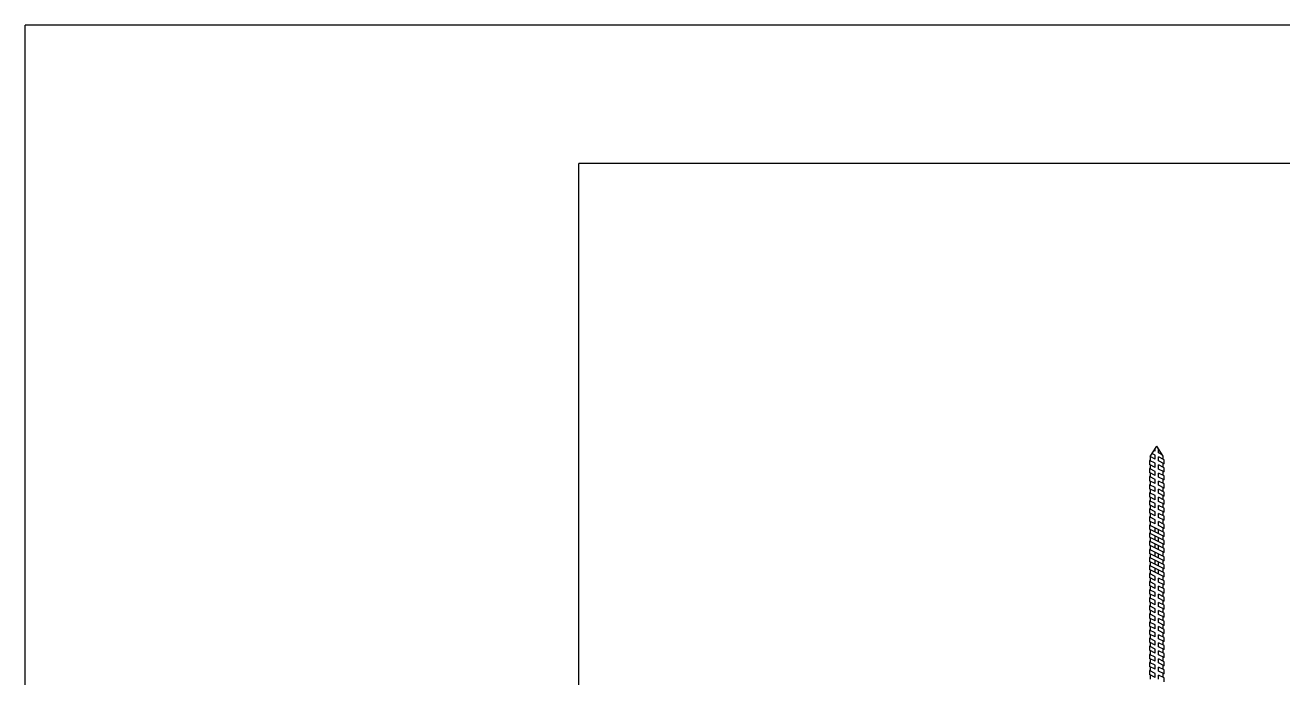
# Model space of a CAD drawing. Header units: millimetres. Extents: x -1985 to 969, y 203 to 500.
# Drawn here: x -1984.57 to -1940.96, y 468.21 to 490.83 of the extents above; entities that cross this region are included whole.
import ezdxf

# ---------------------------------------------------------------- set-up
doc = ezdxf.new("R2010")
doc.units = ezdxf.units.MM
doc.layers.add('ШПАЛА', color=7, linetype='Continuous')

# ---------------------------------------------------------------- blocks, each defined once
blk = doc.blocks.new('Анкер витой')
at = {"color": 252}
for p, q in [((-147934.1, -7285.3), (-147923, -7267.8)), ((-147932.6, -7282.9), (-147926.1, -7279.6)), ((-147911.3, -7286.1), (-147923, -7267.8)), ((-147920.2, -7276.6), (-147918.1, -7275.5)), ((-147920.2, -7283.6), (-147914.7, -7280.8)), ((-147935.6, -7291.5), (-147926.1, -7286.6)), ((-147935.6, -7298.5), (-147935.6, -7291.5)), ((-147935.6, -7298.5), (-147926.1, -7293.6)), ((-147935.6, -7298.5), (-147934.1, -7298.5)), ((-147935.6, -7305.5), (-147926.1, -7300.6)), ((-147920.2, -7290.6), (-147911.3, -7286.1)), ((-147920.2, -7297.7), (-147910.6, -7292.7)), ((-147920.2, -7304.7), (-147910.6, -7299.7)), ((-147910.6, -7292.7), (-147912.1, -7292.7)), ((-147910.6, -7292.7), (-147910.6, -7299.7)), ((-147935.6, -7312.5), (-147935.6, -7305.5)), ((-147935.6, -7312.5), (-147926.1, -7307.6)), ((-147935.6, -7312.5), (-147934.1, -7312.5)), ((-147935.6, -7319.5), (-147926.1, -7314.7)), ((-147935.6, -7326.5), (-147935.6, -7319.5)), ((-147935.6, -7326.5), (-147926.1, -7321.7)), ((-147920.2, -7311.7), (-147910.6, -7306.8)), ((-147920.2, -7318.7), (-147910.6, -7313.8)), ((-147920.2, -7325.7), (-147910.6, -7320.8)), ((-147910.6, -7306.8), (-147912.1, -7306.8)), ((-147910.6, -7320.8), (-147912.1, -7320.8)), ((-147910.6, -7306.8), (-147910.6, -7313.8)), ((-147910.6, -7320.8), (-147910.6, -7327.8)), ((-147935.6, -7326.5), (-147934.1, -7326.5)), ((-147935.6, -7333.5), (-147926.1, -7328.7)), ((-147935.6, -7340.5), (-147935.6, -7333.5)), ((-147935.6, -7340.5), (-147926.1, -7335.7)), ((-147935.6, -7340.5), (-147934.1, -7340.5)), ((-147935.6, -7347.5), (-147926.1, -7342.6)), ((-147935.6, -7354.5), (-147935.6, -7347.5)), ((-147920.2, -7332.7), (-147910.6, -7327.8)), ((-147920.2, -7339.6), (-147910.6, -7334.7)), ((-147920.2, -7346.6), (-147910.6, -7341.7)), ((-147910.6, -7334.7), (-147912.1, -7334.7)), ((-147910.6, -7334.7), (-147910.6, -7341.7)), ((-147935.6, -7354.5), (-147926.1, -7349.6)), ((-147935.6, -7354.5), (-147934.1, -7354.5)), ((-147935.6, -7361.5), (-147926.1, -7356.6)), ((-147935.6, -7368.5), (-147935.6, -7361.5)), ((-147935.6, -7368.5), (-147926.1, -7363.6)), ((-147935.6, -7368.5), (-147934.1, -7368.5)), ((-147920.2, -7353.7), (-147910.6, -7348.7)), ((-147920.2, -7360.7), (-147910.6, -7355.7)), ((-147920.2, -7367.6), (-147910.6, -7362.7)), ((-147910.6, -7348.7), (-147912.1, -7348.7)), ((-147910.6, -7362.7), (-147912.1, -7362.7)), ((-147910.6, -7348.7), (-147910.6, -7355.7)), ((-147910.6, -7362.7), (-147910.6, -7369.7)), ((-147935.6, -7375.5), (-147926.1, -7370.6)), ((-147935.6, -7382.5), (-147935.6, -7375.5)), ((-147935.6, -7382.5), (-147926.1, -7377.6)), ((-147935.6, -7382.5), (-147934.1, -7382.5)), ((-147935.6, -7389.5), (-147926.1, -7384.6)), ((-147935.6, -7396.5), (-147935.6, -7389.5)), ((-147920.2, -7374.6), (-147910.6, -7369.7)), ((-147920.2, -7381.6), (-147910.6, -7376.7)), ((-147920.2, -7388.6), (-147910.6, -7383.7)), ((-147920.2, -7395.6), (-147910.6, -7390.7)), ((-147910.6, -7376.7), (-147912.1, -7376.7)), ((-147910.6, -7390.7), (-147912.1, -7390.7)), ((-147910.6, -7376.7), (-147910.6, -7383.7)), ((-147910.6, -7390.7), (-147910.6, -7397.7)), ((-147935.6, -7396.5), (-147926.1, -7391.6)), ((-147935.6, -7396.5), (-147934.1, -7396.5)), ((-147935.6, -7403.5), (-147926.1, -7398.6)), ((-147935.6, -7410.5), (-147935.6, -7403.5)), ((-147935.6, -7417.5), (-147910.6, -7404.7)), ((-147935.6, -7410.5), (-147926.1, -7405.6)), ((-147935.6, -7410.5), (-147934.1, -7410.5)), ((-147935.6, -7424.5), (-147910.6, -7411.7)), ((-147920.2, -7402.6), (-147910.6, -7397.7)), ((-147910.6, -7404.7), (-147912.1, -7404.7)), ((-147910.6, -7404.7), (-147910.6, -7411.7)), ((-147935.6, -7424.5), (-147935.6, -7417.5)), ((-147935.6, -7431.5), (-147910.6, -7418.7)), ((-147935.6, -7424.5), (-147934.1, -7424.5)), ((-147935.6, -7438.5), (-147910.6, -7425.7)), ((-147935.6, -7438.5), (-147935.6, -7431.5)), ((-147935.6, -7445.5), (-147910.6, -7432.7)), ((-147910.6, -7418.7), (-147912.1, -7418.7)), ((-147910.6, -7432.7), (-147912.1, -7432.7)), ((-147910.6, -7418.7), (-147910.6, -7425.7)), ((-147910.6, -7432.7), (-147910.6, -7439.7)), ((-147935.6, -7438.5), (-147934.1, -7438.5)), ((-147935.6, -7452.5), (-147910.6, -7439.7)), ((-147935.6, -7452.5), (-147935.6, -7445.5)), ((-147935.6, -7459.5), (-147910.6, -7446.8)), ((-147935.6, -7452.5), (-147934.1, -7452.5)), ((-147935.6, -7466.5), (-147910.6, -7453.8)), ((-147910.6, -7446.8), (-147912.1, -7446.8)), ((-147910.6, -7446.8), (-147910.6, -7453.8)), ((-147935.6, -7466.5), (-147935.6, -7459.5)), ((-147935.6, -7473.5), (-147910.6, -7460.8)), ((-147935.6, -7466.5), (-147934.1, -7466.5)), ((-147935.6, -7480.5), (-147910.6, -7467.8)), ((-147935.6, -7480.5), (-147935.6, -7473.5)), ((-147935.6, -7487.5), (-147910.6, -7474.7)), ((-147910.6, -7460.8), (-147912.1, -7460.8)), ((-147910.6, -7474.7), (-147912.1, -7474.7)), ((-147910.6, -7460.8), (-147910.6, -7467.8)), ((-147910.6, -7474.7), (-147910.6, -7481.7)), ((-147935.6, -7480.5), (-147934.1, -7480.5)), ((-147935.6, -7494.5), (-147910.6, -7481.7)), ((-147935.6, -7494.5), (-147935.6, -7487.5)), ((-147935.6, -7494.5), (-147934.1, -7494.5)), ((-147935.6, -7501.5), (-147926.1, -7496.6)), ((-147920.2, -7493.7), (-147910.6, -7488.7)), ((-147920.2, -7500.7), (-147910.6, -7495.7)), ((-147910.6, -7488.7), (-147912.1, -7488.7)), ((-147910.6, -7488.7), (-147910.6, -7495.7)), ((-147935.6, -7508.5), (-147935.6, -7501.5)), ((-147935.6, -7508.5), (-147926.1, -7503.6)), ((-147935.6, -7508.5), (-147934.1, -7508.5)), ((-147935.6, -7515.5), (-147926.1, -7510.6)), ((-147935.6, -7522.5), (-147935.6, -7515.5)), ((-147935.6, -7522.5), (-147926.1, -7517.6)), ((-147920.2, -7507.6), (-147910.6, -7502.7)), ((-147920.2, -7514.6), (-147910.6, -7509.7)), ((-147920.2, -7521.6), (-147910.6, -7516.7)), ((-147910.6, -7502.7), (-147912.1, -7502.7)), ((-147910.6, -7516.7), (-147912.1, -7516.7)), ((-147910.6, -7502.7), (-147910.6, -7509.7)), ((-147910.6, -7516.7), (-147910.6, -7523.7)), ((-147935.6, -7522.5), (-147934.1, -7522.5)), ((-147935.6, -7529.5), (-147926.1, -7524.6)), ((-147935.6, -7536.5), (-147935.6, -7529.5)), ((-147935.6, -7536.5), (-147926.1, -7531.6)), ((-147935.6, -7536.5), (-147934.1, -7536.5)), ((-147935.6, -7543.5), (-147926.1, -7538.7)), ((-147935.6, -7550.5), (-147935.6, -7543.5)), ((-147920.2, -7528.6), (-147910.6, -7523.7)), ((-147920.2, -7535.7), (-147910.6, -7530.8)), ((-147920.2, -7542.7), (-147910.6, -7537.8)), ((-147910.6, -7530.8), (-147912.1, -7530.8)), ((-147910.6, -7530.8), (-147910.6, -7537.8)), ((-147935.6, -7550.5), (-147926.1, -7545.7)), ((-147935.6, -7550.5), (-147934.1, -7550.5)), ((-147935.6, -7557.5), (-147926.1, -7552.7)), ((-147935.6, -7564.5), (-147935.6, -7557.5)), ((-147935.6, -7564.5), (-147926.1, -7559.7)), ((-147935.6, -7564.5), (-147934.1, -7564.5)), ((-147920.2, -7549.7), (-147910.6, -7544.8)), ((-147920.2, -7556.7), (-147910.6, -7551.8)), ((-147920.2, -7563.7), (-147910.6, -7558.8)), ((-147910.6, -7544.8), (-147912.1, -7544.8)), ((-147910.6, -7558.8), (-147912.1, -7558.8)), ((-147910.6, -7544.8), (-147910.6, -7551.8)), ((-147910.6, -7558.8), (-147910.6, -7565.8)), ((-147935.6, -7571.5), (-147926.1, -7566.7)), ((-147935.6, -7578.5), (-147935.6, -7571.5)), ((-147935.6, -7578.5), (-147926.1, -7573.7)), ((-147935.6, -7578.5), (-147934.1, -7578.5)), ((-147935.6, -7585.5), (-147926.1, -7580.7)), ((-147935.6, -7592.5), (-147935.6, -7585.5)), ((-147920.2, -7570.7), (-147910.6, -7565.8)), ((-147920.2, -7577.7), (-147910.6, -7572.8)), ((-147920.2, -7584.7), (-147910.6, -7579.8)), ((-147920.2, -7591.7), (-147910.6, -7586.8)), ((-147910.6, -7572.8), (-147912.1, -7572.8)), ((-147910.6, -7586.8), (-147912.1, -7586.8)), ((-147910.6, -7572.8), (-147910.6, -7579.8)), ((-147910.6, -7586.8), (-147910.6, -7593.8)), ((-147935.6, -7592.5), (-147926.1, -7587.7)), ((-147935.6, -7592.5), (-147934.1, -7592.5)), ((-147935.6, -7599.6), (-147926.1, -7594.7)), ((-147935.6, -7606.6), (-147935.6, -7599.6)), ((-147935.6, -7606.6), (-147926.1, -7601.7)), ((-147935.6, -7606.6), (-147934.1, -7606.6)), ((-147935.6, -7613.6), (-147926.1, -7608.7)), ((-147920.2, -7598.7), (-147910.6, -7593.8)), ((-147920.2, -7605.7), (-147910.6, -7600.8)), ((-147920.2, -7612.7), (-147910.6, -7607.8)), ((-147910.6, -7600.8), (-147912.1, -7600.8)), ((-147910.6, -7600.8), (-147910.6, -7607.8)), ((-147935.6, -7620.6), (-147935.6, -7613.6)), ((-147935.6, -7620.6), (-147926.1, -7615.7)), ((-147935.6, -7620.6), (-147934.1, -7620.6)), ((-147935.6, -7627.5), (-147926.1, -7622.7)), ((-147935.6, -7634.5), (-147935.6, -7627.5)), ((-147935.6, -7634.5), (-147926.1, -7629.7)), ((-147920.2, -7619.7), (-147910.6, -7614.8)), ((-147920.2, -7626.7), (-147910.6, -7621.8)), ((-147920.2, -7633.7), (-147910.6, -7628.8)), ((-147910.6, -7614.8), (-147912.1, -7614.8)), ((-147910.6, -7628.8), (-147912.1, -7628.8)), ((-147910.6, -7614.8), (-147910.6, -7621.8)), ((-147910.6, -7628.8), (-147910.6, -7635.8)), ((-147935.6, -7634.5), (-147934.1, -7634.5)), ((-147935.6, -7641.5), (-147926.1, -7636.7)), ((-147935.6, -7648.5), (-147935.6, -7641.5)), ((-147935.6, -7648.5), (-147926.1, -7643.7)), ((-147935.6, -7648.5), (-147934.1, -7648.5)), ((-147935.6, -7655.5), (-147926.1, -7650.7)), ((-147920.2, -7640.7), (-147910.6, -7635.8)), ((-147920.2, -7647.7), (-147910.6, -7642.8)), ((-147920.2, -7654.7), (-147910.6, -7649.8)), ((-147910.6, -7642.8), (-147912.1, -7642.8)), ((-147910.6, -7642.8), (-147910.6, -7649.8)), ((-147935.6, -7662.5), (-147935.6, -7655.5)), ((-147935.6, -7662.5), (-147926.1, -7657.7)), ((-147935.6, -7662.5), (-147934.1, -7662.5)), ((-147935.6, -7669.5), (-147926.1, -7664.7)), ((-147935.6, -7676.5), (-147935.6, -7669.5)), ((-147920.2, -7661.7), (-147910.6, -7656.8)), ((-147920.2, -7668.7), (-147910.6, -7663.8)), ((-147910.6, -7656.8), (-147912.1, -7656.8)), ((-147910.6, -7656.8), (-147910.6, -7663.8))]:
    blk.add_line(p, q, dxfattribs=at)
at = {"layer": 'ШПАЛА', "color": 252}
for p, q in [((-147926.1, -7279.6), (-147926.1, -7272.7)), ((-147920.2, -7276.6), (-147920.2, -7272.1)), ((-147934.1, -7290.7), (-147934.1, -7285.3)), ((-147934.1, -7304.7), (-147934.1, -7297.7)), ((-147926.1, -7293.6), (-147926.1, -7286.6)), ((-147926.1, -7307.6), (-147926.1, -7300.6)), ((-147920.2, -7290.6), (-147920.2, -7283.6)), ((-147920.2, -7304.7), (-147920.2, -7297.7)), ((-147912.1, -7293.5), (-147912.1, -7286.5)), ((-147912.1, -7307.5), (-147912.1, -7300.5)), ((-147934.1, -7318.7), (-147934.1, -7311.7)), ((-147934.1, -7332.8), (-147934.1, -7325.7)), ((-147926.1, -7321.7), (-147926.1, -7314.7)), ((-147920.2, -7318.7), (-147920.2, -7311.7)), ((-147920.2, -7332.7), (-147920.2, -7325.7)), ((-147912.1, -7321.5), (-147912.1, -7314.5)), ((-147934.1, -7346.7), (-147934.1, -7339.8)), ((-147926.1, -7335.7), (-147926.1, -7328.7)), ((-147926.1, -7349.6), (-147926.1, -7342.6)), ((-147920.2, -7346.6), (-147920.2, -7339.6)), ((-147912.1, -7335.5), (-147912.1, -7328.5)), ((-147912.1, -7349.5), (-147912.1, -7342.5)), ((-147934.1, -7360.7), (-147934.1, -7353.7)), ((-147934.1, -7374.7), (-147934.1, -7367.7)), ((-147926.1, -7363.6), (-147926.1, -7356.6)), ((-147920.2, -7360.7), (-147920.2, -7353.7)), ((-147920.2, -7374.6), (-147920.2, -7367.6)), ((-147912.1, -7363.5), (-147912.1, -7356.5)), ((-147934.1, -7388.7), (-147934.1, -7381.7)), ((-147926.1, -7377.6), (-147926.1, -7370.6)), ((-147926.1, -7391.6), (-147926.1, -7384.6)), ((-147920.2, -7388.6), (-147920.2, -7381.6)), ((-147912.1, -7377.5), (-147912.1, -7370.5)), ((-147912.1, -7391.5), (-147912.1, -7384.5)), ((-147934.1, -7402.7), (-147934.1, -7395.7)), ((-147934.1, -7416.7), (-147934.1, -7409.7)), ((-147926.1, -7405.6), (-147926.1, -7398.6)), ((-147926.1, -7419.6), (-147926.1, -7412.6)), ((-147920.2, -7402.6), (-147920.2, -7395.6)), ((-147920.2, -7416.6), (-147920.2, -7409.6)), ((-147912.1, -7405.5), (-147912.1, -7398.5)), ((-147912.1, -7419.5), (-147912.1, -7412.5)), ((-147934.1, -7430.7), (-147934.1, -7423.7)), ((-147926.1, -7433.6), (-147926.1, -7426.6)), ((-147920.2, -7430.7), (-147920.2, -7423.7)), ((-147912.1, -7433.5), (-147912.1, -7426.5)), ((-147934.1, -7444.7), (-147934.1, -7437.7)), ((-147934.1, -7458.8), (-147934.1, -7451.7)), ((-147926.1, -7447.6), (-147926.1, -7440.6)), ((-147926.1, -7461.7), (-147926.1, -7454.7)), ((-147920.2, -7444.7), (-147920.2, -7437.7)), ((-147920.2, -7458.7), (-147920.2, -7451.7)), ((-147912.1, -7447.5), (-147912.1, -7440.5)), ((-147912.1, -7461.6), (-147912.1, -7454.5)), ((-147934.1, -7472.8), (-147934.1, -7465.8)), ((-147926.1, -7475.7), (-147926.1, -7468.7)), ((-147920.2, -7472.7), (-147920.2, -7465.7)), ((-147912.1, -7475.5), (-147912.1, -7468.6)), ((-147934.1, -7486.7), (-147934.1, -7479.8)), ((-147934.1, -7500.7), (-147934.1, -7493.7)), ((-147926.1, -7489.6), (-147926.1, -7482.6)), ((-147926.1, -7503.6), (-147926.1, -7496.6)), ((-147920.2, -7486.7), (-147920.2, -7479.7)), ((-147920.2, -7500.7), (-147920.2, -7493.7)), ((-147912.1, -7489.5), (-147912.1, -7482.5)), ((-147912.1, -7503.5), (-147912.1, -7496.5)), ((-147934.1, -7514.7), (-147934.1, -7507.7)), ((-147934.1, -7528.7), (-147934.1, -7521.7)), ((-147926.1, -7517.6), (-147926.1, -7510.6)), ((-147920.2, -7514.6), (-147920.2, -7507.6)), ((-147920.2, -7528.6), (-147920.2, -7521.6)), ((-147912.1, -7517.5), (-147912.1, -7510.5)), ((-147934.1, -7542.7), (-147934.1, -7535.7)), ((-147926.1, -7531.6), (-147926.1, -7524.6)), ((-147926.1, -7545.7), (-147926.1, -7538.7)), ((-147920.2, -7542.7), (-147920.2, -7535.7)), ((-147912.1, -7531.5), (-147912.1, -7524.5)), ((-147912.1, -7545.5), (-147912.1, -7538.5)), ((-147934.1, -7556.7), (-147934.1, -7549.7)), ((-147934.1, -7570.8), (-147934.1, -7563.7)), ((-147926.1, -7559.7), (-147926.1, -7552.7)), ((-147920.2, -7556.7), (-147920.2, -7549.7)), ((-147920.2, -7570.7), (-147920.2, -7563.7)), ((-147912.1, -7559.5), (-147912.1, -7552.5)), ((-147934.1, -7584.8), (-147934.1, -7577.8)), ((-147926.1, -7573.7), (-147926.1, -7566.7)), ((-147926.1, -7587.7), (-147926.1, -7580.7)), ((-147920.2, -7584.7), (-147920.2, -7577.7)), ((-147912.1, -7573.6), (-147912.1, -7566.5)), ((-147912.1, -7587.6), (-147912.1, -7580.6)), ((-147934.1, -7598.8), (-147934.1, -7591.8)), ((-147934.1, -7612.8), (-147934.1, -7605.8)), ((-147926.1, -7601.7), (-147926.1, -7594.7)), ((-147926.1, -7615.7), (-147926.1, -7608.7)), ((-147920.2, -7598.7), (-147920.2, -7591.7)), ((-147920.2, -7612.7), (-147920.2, -7605.7)), ((-147912.1, -7601.6), (-147912.1, -7594.6)), ((-147912.1, -7615.5), (-147912.1, -7608.6)), ((-147934.1, -7626.8), (-147934.1, -7619.8)), ((-147926.1, -7629.7), (-147926.1, -7622.7)), ((-147920.2, -7626.7), (-147920.2, -7619.7)), ((-147912.1, -7629.6), (-147912.1, -7622.5)), ((-147934.1, -7640.8), (-147934.1, -7633.8)), ((-147934.1, -7654.7), (-147934.1, -7647.8)), ((-147926.1, -7643.7), (-147926.1, -7636.7)), ((-147926.1, -7657.7), (-147926.1, -7650.7)), ((-147920.2, -7640.7), (-147920.2, -7633.7)), ((-147920.2, -7654.7), (-147920.2, -7647.7)), ((-147912.1, -7643.5), (-147912.1, -7636.6)), ((-147912.1, -7657.5), (-147912.1, -7650.5)), ((-147934.1, -7668.7), (-147934.1, -7661.7)), ((-147926.1, -7671.7), (-147926.1, -7664.7)), ((-147920.2, -7668.7), (-147920.2, -7661.7)), ((-147912.1, -7671.5), (-147912.1, -7664.5))]:
    blk.add_line(p, q, dxfattribs=at)

msp = doc.modelspace()

# ---------------------------------------------------------------- linework, layer by layer
for p, q in [((-1581.498, 490.83), (-1984.569, 490.83)), ((-1984.569, 205.801), (-1984.569, 490.83)), ((-1586.297, 486.031), (-1965.375, 486.031)), ((-1965.375, 210.599), (-1965.375, 486.031))]:
    msp.add_line(p, q)

# ---------------------------------------------------------------- block references
at = {"extrusion": (0, 0, -1), "xscale": 0.01999999999998181, "yscale": 0.01999999999998181, "zscale": -0.02}
msp.add_blockref('Анкер витой', (4903.795, 621.596), dxfattribs=at)

doc.saveas('drawing.dxf')
